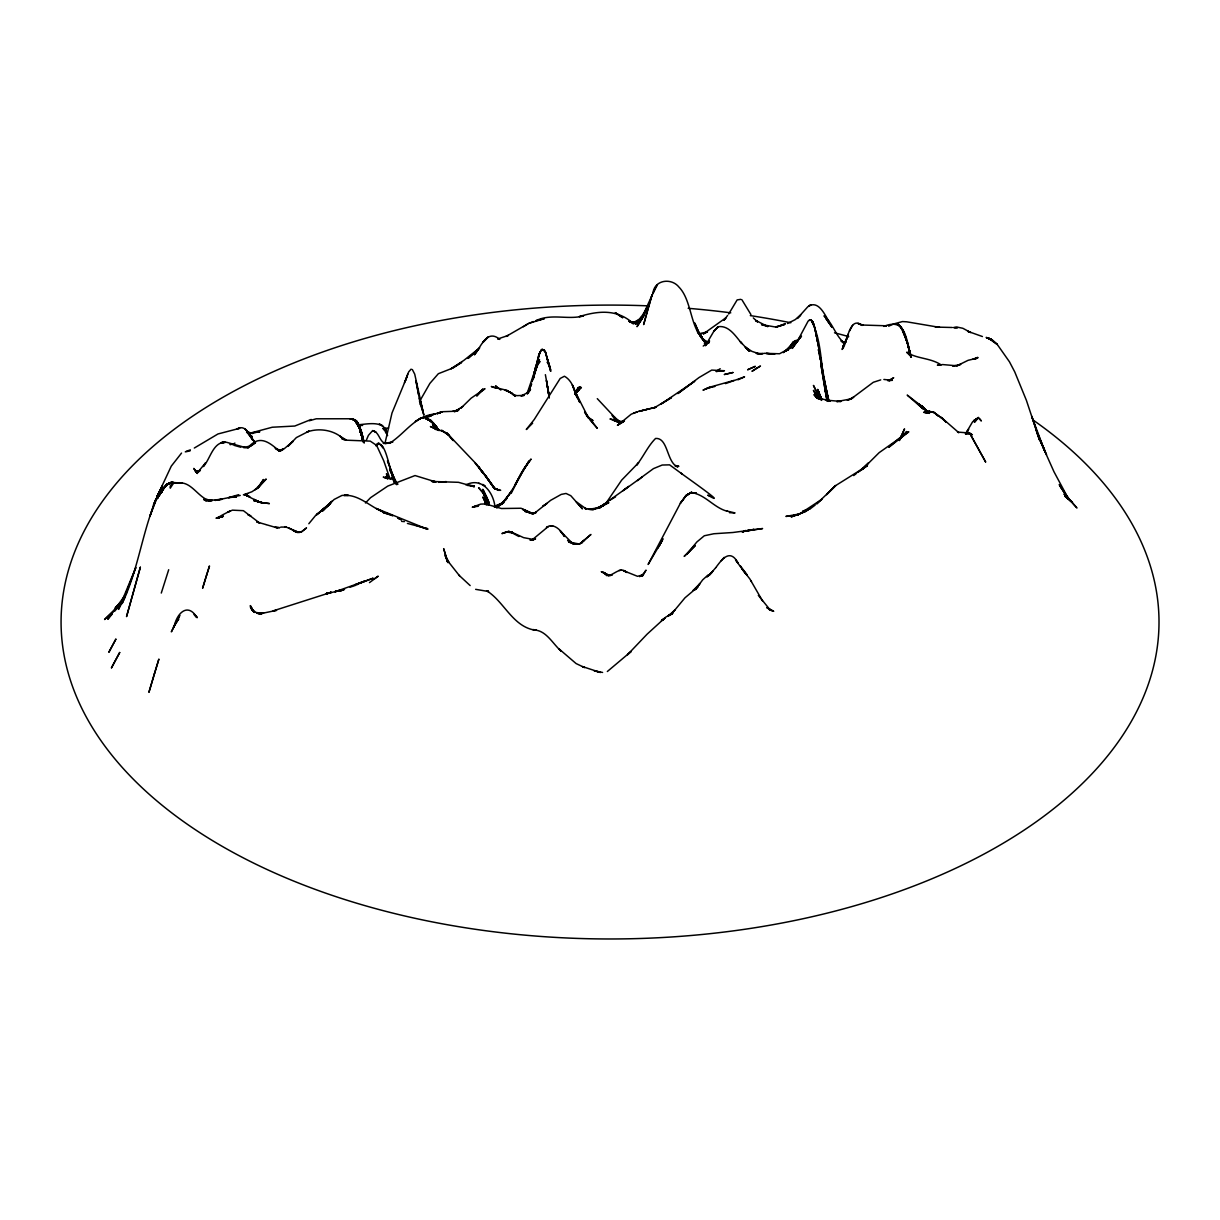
<?xml version="1.0" encoding="UTF-8"?>
<svg xmlns="http://www.w3.org/2000/svg" width="1220" height="1220" viewBox="0 0 1220 1220"><rect width="100%" height="100%" fill="white"/><g stroke="black" fill="none" stroke-linecap="round" stroke-linejoin="round"><path stroke-width="1.5" d="M384.94 443.485L392.001 413L406.763 377.3M533.353 377.712L535.305 368.531L533.414 377.498M535.305 368.531L533.186 378.413L540.063 351.955M533.445 377.986L536.358 365.664L539.011 360.434L534.772 370.941L537.425 362.096L536.891 363.834L539.545 359.61M534.07 374.189L535.824 366.213L533.353 378.383L536.358 365.664L539.011 360.434M533.521 377.88L538.477 361.394L535.824 367.555M527.36 392.718L536.358 366.229L539.011 362.31L536.891 364.887L534.238 373.503L537.425 363.621L540.063 361.562L537.944 362.462L534.146 373.991L539.011 354.242L541.131 350.11L544.303 349.942L545.37 351.94L550.662 369.935L547.49 359.671L549.61 366.32L547.216 362.188L549.336 364.688M534.146 373.991L539.011 354.242L542.183 349.027L545.37 351.94L550.662 371.231L545.37 351.94L543.251 349.759M534.238 373.503L538.477 362.904L535.824 367.647L532.057 381.707L535.824 367.754L538.477 362.904M161.284 593.057L168.696 569.725M405.375 380.93L408.624 371.963L411.14 369.096M407.693 374.296L404.445 382.866M848.403 333.944L842.044 349.438C847.366 344.757 848.8 314.623 862.174 325.42L857.934 323.452L863.226 325.191M535.305 369.507L537.944 362.462M790.636 348.417L793.305 341.463L787.586 350.079M181.536 453.077L171.273 466.147L158.57 493.337L162.474 485.85C142.908 522.709 140.239 566.019 122.076 603.625L135.847 567.544L118.492 609.375L125.294 596.549M527.36 394.075L531.6 383.873L527.62 393.404M366.305 440.298L368.425 435.342L372.664 430.614C379.45 432.078 379.069 441.335 385.367 443.607L392.794 442.097L383.248 443.378L389.607 443.241C405.345 433.42 414.815 415.669 435.174 413.992L420.076 418.506L415.303 421.525L420.87 418.155L431.194 416.005L420.076 418.506L442.189 411.811L437.553 413.58M655.567 287.6L657.412 284.626L652.913 293.471C654.24 279.654 671.366 277.626 678.869 286.99C693.219 301.447 689.651 333.883 708.179 342.301M647.439 307.806L641.781 319.228L637.541 324.062L643.901 315.614L637.023 326.685L642.848 317.2L647.088 307.333L639.661 322.476L655.689 287.386M900.314 438.193L904.554 428.876L900.101 438.895M575.306 393.648L578.219 387.472L574.818 394.289L581.391 387.396L576.358 391.696L580.339 387.197L575.962 392.23L580.064 387.182L575.703 392.642L579.805 387.182L575.428 393.084L578.737 387.319L575.352 393.343M846.284 339.816L848.403 335.347L843.096 346.251L845.216 341.951L842.578 342.485L846.284 341.676L844.164 342.744M162.138 488.884L156.907 496.677L160.354 489.769M511.195 493.368L521.199 473.772M899.262 440.572L902.434 434.335L899.262 440.405L902.434 435.22L900.314 438.575L906.673 431.575L900.314 438.575M647.088 308.538L639.661 319.167L635.422 323.117L632.6 323.544M157.044 498.751C167.231 483.562 158.264 492.407 153.461 505.08L158.691 493.475L161.604 491.507L158.097 495.167L162.001 490.654L157.166 498.507L163.297 488.366L169.549 482.922L165.752 485.392L170.388 482.678L168.512 483.379M966.011 433.008L972.37 422.181L978.455 417.377L974.749 422.089M162.641 490.043L157.304 498.248L165.981 485.377L157.7 497.516L161.086 491.568L157.7 495.762L161.086 491.629L157.563 497.76M156.907 496.677L158.691 493.475L150.014 515.968L155.245 500.398L163.007 488.747L161.284 491.34M157.441 498.004L160.948 491.706L157.502 496.082L161.345 491.553L157.365 496.296L160.948 491.675M849.455 331.001L852.643 325.328M257.969 488.076L263.52 479.49L258.488 486.902L266.173 479.048L257.267 488.701M528.413 392.886L530.532 389.515L526.293 393.343L521.001 395.982L524.173 395.387L516.761 395.646L512.522 394.167L515.343 396.286M157.837 497.272L162.138 490.516L160.613 491.98M660.645 543.19L648.14 564.463L680.455 503.113L686.555 495.122M661.865 541.07L658.205 547.292L662.018 540.872M642.635 575.886L646.02 570.136L641.781 576.221L643.382 574.284L639.661 576.526L643.382 574.284M663.177 538.874L657.687 548.054L660.538 543.296M524.173 468.541L514.642 485.621L521.519 472.567L531.066 459.04L524.173 468.541L526.293 465.552M522.053 472.109L528.946 460.977L509.868 493.947L500.871 504.531L504.043 502.457M728.675 314.058L737.139 299.906L740.86 299.342M575.459 393.328L579.53 387.197L575.428 393.084M574.925 394.075L576.618 391.376M965.798 433.71L968.665 429.181L965.477 433.954M375.836 445.803C386.877 435.357 389.805 480.085 396.683 483.761M575.093 393.907L577.151 390.858L575.352 393.45M206.836 499.285L210.282 500.947C197.991 497.791 191.555 481.122 178.364 483.029L181.932 482.861L173.865 482.662L170.281 488.168C168.878 481.549 180.941 482.967 172.676 482.617L176.244 483.181M160.979 491.889L158.325 494.832L161.772 491.462L158.203 495.015L161.94 490.714L157.899 495.457L161.543 491.507M420.076 400.541L429.882 383.4L438.346 373.716L453.184 367.891L461.663 362.37L451.064 368.745L463.783 360.434L479.673 347.898L468.022 358.436L478.621 349.072L474.382 354.852C480.893 347.242 486.719 328.485 499.803 339.373L497.684 338.992L508.282 335.424L506.163 336.415L528.672 323.422L544.303 318.679L535.824 320.738C551.303 313.128 567.681 320.174 583.511 315.919L579.271 316.605C598.883 310.551 617.427 309.117 633.317 323.544L637.541 322.507L641.781 319.228L635.422 324.261L639.661 321.363L633.317 323.544L629.078 321.226L635.422 323.117L637.541 322.507L631.197 322.431L629.078 321.333L635.422 323.117L641.781 316.788L639.661 319.167L632.6 322.98M727.608 315.416L723.902 320.296L726.022 317.703L703.238 333.99L707.478 331.916L698.999 333.7L701.119 334.463L698.48 332.984M126.499 593.194L107.772 619.272L112.362 613.889M175.588 623.161L178.76 618.906L173.469 627.187L179.813 615.383L171.349 631.853L176.641 621.132L174.521 625.067C177.906 611.51 188.673 603.275 196.771 617.427L194.117 614.453L197.304 617.671L194.651 614.987L195.719 615.703M308.828 523.731L315.705 515.358L329.415 504.333L316.498 514.779L320.738 511.485M974.49 422.013L978.196 417.926L975.543 420.382M606.386 502.64L621.651 480.131L638.609 462.7L636.489 465.262C643.413 456.737 647.759 446.245 655.567 438.453C668.27 437.477 666.577 462.761 677.817 466.986L675.697 465.461M259.021 486.749L262.468 482.205L255.056 489.738L256.108 488.961L251.869 491.782L243.39 494.832M787.998 350.308L795.425 340.654L785.894 351.345L796.477 340.212L783.24 352.626L787.998 349.255L779.534 353.754L766.282 353.388L774.761 354.196L764.696 353.297L758.337 354.257L762.576 353.556L756.217 353.373L760.457 354.227L751.977 351.39L745.618 347.349L749.858 351.116L745.1 346.754L749.324 351.192L740.326 341.707L741.912 343.582C735.614 336.415 729.041 325.008 718.077 326.731L713.837 331.291L705.358 345.733L709.598 341.036L703.238 346.068M118.371 606.188L120.627 603.351M419.405 401.151L419.817 400.648M496.799 507.84L502.991 502.609L511.988 490.379L505.111 500.139L507.23 497.958L496.86 507.672M745.1 573.156L735.553 559.919L737.947 562.817C729.804 547.795 721.447 560.071 715.82 567.559M671.244 614.361L684.969 597.83L697.947 586.851L693.173 590.419L700.067 583.374L695.293 589.733L702.705 579.82L708.012 575.032M671.32 614.285L674.904 609.939L668.545 615.78L673.303 612.364L667.752 615.978L672.51 613.66L665.891 617.03L647.088 634.187L627.476 654.774L631.197 651.419L607.346 671.503M476.974 396.073L482.861 388.982L476.501 395.554L484.965 388.677L471.195 398.132L461.129 407.968L462.716 406.489L454.511 411.735L459.284 409.341L453.718 411.399L458.476 410.179L452.925 411.186L456.097 411.171M901.092 437.95L904.554 433.771L889.014 447.099M715.698 567.727L709.064 575.474M159.652 493.124L161.604 491.507L158.203 495.015L161.68 491.477L159.927 492.819M164.563 486.704L167.171 484.325L164.258 487.07M114.665 611.205L118.096 607.163M709.201 575.321L712.77 571.25L706.944 576.908L711.717 572.637L707.737 575.947M721.249 560.682L724.161 557.403L723.643 557.982M575.352 393.953L579.012 389.973L574.772 393.236M322.858 510.677L334.112 499.468L342.058 495.396L348.295 495.396L344.055 495.396C358.863 494.268 370.377 506.986 383.248 511.958L376.37 508.496L427.762 529.327L415.044 524.996M332.267 500.901L322.721 510.677L331.2 502.015L322.461 510.677L330.94 502.32L316.636 514.718M365.451 502.975L370.544 497.699L387.762 486.094L415.044 475.556L435.174 481.732L431.468 481.259L436.226 481.778L432.002 481.458L458.476 482.312L474.382 486.749L470.142 485.484L474.382 485.85L467.595 485.484M160.415 492.255L162.199 490.455L158.371 494.786M124.318 598.7L115.183 607.804L122.076 601.368M158.295 494.878L161.742 491.477L158.859 494.115L161.208 492.316M642.848 574.803L637.541 576.313L623.237 570.609L626.958 572.5C620.431 565.943 614.224 574.955 607.88 575.733L612.12 575.093L610 575.55L601.262 571.692L607.88 575.23L603.381 572.195L606.691 575.642M117.12 607.408L104.584 619.531L117.638 606.919M801.25 336.476L794.891 343.567L800.716 336.445L792.237 348.386L800.183 337.498L797.011 341.875L808.143 321.073L810.065 319.945M500.871 504.531L506.376 499.285M159.454 493.368L161.284 491.706M975.283 359.26L977.662 357.368L972.904 359.244L975.817 358.497M695.156 545.645L684.176 556.411L695.034 545.553L686.814 554.109L696.879 541.954L704.306 535.763L713.837 533.75L732.915 532.5L762.576 528.55L752.176 530.12M800.183 337.315L801.51 336.156M642.574 476.593L653.447 468.632L662.186 465.033L669.597 464.85L682.056 473.97L680.989 473.192C685.609 476.654 730.277 507.993 708.179 495.381M889.197 380.808L893.696 377.758L888.663 380.411L892.369 380.32L883.89 379.466M328.119 505.324L321.073 511.211L329.476 504.226M580.339 543.617L590.922 534.467L580.339 543.479L584.578 540.094L581.391 542.641L582.458 541.985C583.16 545.096 564.265 543.586 578.737 543.861L568.672 542.092L575.566 544.105L579.271 543.739L574.498 543.861L567.62 540.368L572.912 543.846L560.193 530.868L564.433 536.48C561.413 530.593 553.438 522.16 546.423 527.497L548.283 526.521L532.255 539.789L534.726 539.026L531.859 539.896L535.565 538.874L531.066 540.048L534.772 539.24L529.999 540.094L533.72 539.514L523.639 537.654L511.653 532.164L506.696 531.752L501.923 533.613L509.335 531.341L503.509 532.957M968.131 432.093L966.011 433.786L969.717 432.764L966.148 433.085L972.37 434.778L968.665 432.856L966.011 433.786M161.086 492.377L158.768 494.237L162.168 491.431L158.722 494.283L162.199 491.431L158.402 494.74L162.001 491.446L158.493 494.603L161.879 491.462L160.125 492.59M623.771 490.211L642.315 476.822L637.541 480.634M859.353 471.118L868.533 462.944L862.174 469.547L879.132 452.666L908.793 431.804L889.014 447.115M165.447 485.697L167.475 484.096L165.752 485.392M628.544 486.399L622.185 491.248L626.958 487.863M853.695 475.571L856.516 473.36M608.841 502.716L593.042 509.624L600.469 507.383L607.346 502.03M857.782 472.445L867.466 465.643L835.685 485.575L816.607 503.951L821.914 499.254L799.664 513.925L791.185 516.914L806.42 511.073M809.546 509.335L815.204 505.019M661.911 620.431L664.305 618.647L661.392 620.797M850.736 399.169L873.306 382.287L880.718 379.893M369.477 582.611L378.215 576.175L374.25 578.875M599.798 507.245L604.312 503.967M621.651 491.614L605.227 503.296M599.676 507.307L604.571 503.768M599.401 507.444L608.414 502.671L597.815 508.191L603.991 505.034M850.874 399.108L853.695 397.11L847.336 400.312L851.575 398.803L836.752 401.593L840.976 401.456L826.154 400.129L830.393 401.151L819.398 398.208L813.969 394.639L818.727 398.833M532.652 423.172L526.293 429.516L534.238 419.512L560.193 378.459L564.433 376.233C573.766 381.418 575.062 393.892 579.805 402.447L575.825 392.947L588.803 418.582M309.346 420.747L316.239 418.796L350.277 418.765L355.371 420.046L359.946 427.091L363.911 441.96M599.721 507.886L603.854 505.095L597.282 508.42L604.708 504.805L602.588 506.025M717.375 370.529L720.196 368.714M523.38 326.716L527.879 323.864M624.487 420.915L617.411 425.277L623.771 421.068M232.273 444.69L234.911 443.104M610 500.154L615.566 496.845M194.315 448.03L217.968 433.969L239.684 428.296L237.031 428.906C245.235 424.194 249.612 434.289 252.662 440.054L246.837 431.545L254.523 441.777L247.37 432.048L252.128 436.684L246.837 432.429M169.549 482.922L167.536 483.913L171.075 482.541L167.231 484.111L172.401 482.479L166.942 484.34L172.401 482.479L170.449 482.769M502.991 502.609L493.978 506.636L501.496 503.692M356.774 584.837L357.826 584.273M498.477 490.12L499.544 489.571M359.153 583.572L373.183 578.188L335.317 591.685L340.273 590.205M742.324 532.21L745.618 530.502L742.599 532.057M888.663 326.182L893.437 324.062M787.479 323.513L795.15 319.655L800.716 315.05L797.27 318.481L807.747 306.845L810.781 304.878L808.662 306.144C818.712 300.12 825.055 315.096 829.326 322.293L824.034 315.797C832.467 322.949 835.227 334.57 843.096 342.027L840.976 340.914L844.423 342.408L842.303 342.301L844.697 342.393M737.993 379.801L744.566 376.843L725.488 383.614M966.194 433.969L968.665 432.856L971.303 434.213L966.148 433.085M709.598 387.243L703.238 390.049L709.598 387.243L733.967 380.411M705.892 344.055L708.713 342.82M221.796 516.731L216.504 518.103L222.192 516.685L217.038 517.936L221.049 516.96C210.481 520.376 238.83 506.773 227.759 512.202L232.395 510.158L243.39 510.677L259.555 522.983L256.764 521.946L265.914 524.554M246.577 494.207L247.629 493.764L244.244 494.74M746.564 531.188L749.858 529.816L746.335 531.112M806.435 511.119L799.664 513.925L785.894 516.411L792.664 515.831M217.892 517.631L221.369 516.868M344.055 589.489L339.816 591.197L344.574 589.367M350.048 587.216L355.706 585.295M528.946 323.315L533.445 321.546M359.946 582.992L364.185 581.345L356.774 584.182L363.834 581.559M185.287 451.858L190.015 450.927M498.751 505.187L501.923 504.012M186.111 451.4L190.35 449.86M442.463 411.704L457.683 411.155M311.207 419.451L294.783 426.039L272.273 427.229L250.817 432.978L259.814 431.804L251.869 433.024L246.791 432.139L249.749 433.512L247.096 432.414M169.031 483.166L174.658 482.784M708.545 342.759L705.358 343.887L708.179 342.972M168.863 483.227L170.617 482.617M238.632 494.71L228.567 497.668L235.628 496.677M327.829 593.469L341.402 590.083L334.783 591.669L340.151 590.205M655.567 407.312L654.5 407.678L671.457 397.598L660.859 404.155L694.759 381.174L677.817 393.572L698.999 377.56L711.717 370.087L724.436 370.743L715.957 371.444L720.196 370.849L716.796 371.398M784.826 324.154L775.813 327.204L784.292 324.627L775.295 326.975L761.524 324.611L767.868 326.594L755.683 320.402L757.01 321.455M974.49 358.893L977.937 357.719L975.543 358.527M327.631 593.469L331.2 592.31L273.127 610.884L276.574 610.336L260.043 613.797L263.52 612.974L259.89 613.721L263.322 613.019L259.845 613.721L263.23 613.035L257.572 612.852L261.004 613.721L257.161 612.699L260.607 613.828L256.764 612.532L260.211 613.934C256.84 615.322 245.723 602.268 254.248 612.181L250.42 607.362M893.955 323.879L902.434 321.577L906.673 321.805L938.47 327.189L935.282 327.067L952.24 327.494M354.654 584.776L363.651 581.665M633.576 413.092L637.816 411.689L631.197 414.205L618.479 424.636L622.718 421.403L620.599 421.861M280.737 527.086L286.303 527.055M532.393 539.743L534.863 538.95L532.255 539.789M781.12 325.115L785.36 323.757M809.622 508.877L802.836 511.028L808.296 510.234M169.275 483.074L171.181 482.525M177.571 483.272L179.553 482.754L177.83 483.181M747.509 531.249L754.097 529.297L743.499 531.432L748.699 530.654M216.504 518.103L223.397 516.289M221.827 516.731L216.702 518.042L221.918 516.716L216.84 518.012L220.576 517.082M712.068 387.197L714.889 386.465M706.426 388.646L710.665 387.548M169.702 482.937L171.471 482.495L166.042 485.103L171.547 482.495M639.005 411.353L656.086 407.19L647.622 409.203M222.055 516.7L216.84 518.012L222.086 516.685M465.903 484.889C482.159 476.715 493.49 492.544 495.046 507.154M647.347 409.279L638.746 411.414L647.088 409.356M220.652 517.051L217.236 517.875L220.972 516.975M498.355 490.318L500.673 490.287M260.012 613.782L263.428 612.989M221.11 516.944L217.633 517.722L221.247 516.899M975.283 358.634L968.131 360.296L956.48 366.031L960.719 364.353L952.759 366.091L955.412 365.68L942.694 364.566L937.402 365.222L941.108 364.887C930.616 357.765 916.83 358.954 906.673 352.229L911.447 357.079L908.26 352.046L909.754 354.974M675.3 466.314L678.869 466.253L676.749 466.055M170.022 482.861L171.959 482.479M883.89 326.335C905.759 317.627 905.667 337.742 911.248 356.926M883.722 326.38L886.543 325.801L862.174 325.023M237.031 496.067L240.218 495.442M179.95 482.662L178.105 483.105L181.673 482.83M600.469 507.383L588.803 509.335L592.524 509.808M235.185 496.342L215.055 500.398L221.933 499.285L205.509 500.734L212.402 500.49L204.197 499.758L211.075 500.749L203.923 499.544L210.816 500.825L203.664 499.346M297.161 532.545L301.401 531.905L306.433 528.001L301.401 531.905L296.765 532.271L292.922 530.166L299.327 532.561L292.663 529.846L296.109 532.088L288.56 527.879M235.765 496.662L230.671 497.363L235.978 497.013M170.952 482.708L175.985 483.105L172.142 482.617L173.865 482.632M707.829 342.728L704.306 343.14L708.545 342.927L703.238 340.243L698.999 333.563L694.759 323.056L701.119 337.437L705.358 342.774L708.545 342.927L704.306 341.112L697.413 331.81M798.078 514.992L793.305 515.526L798.383 514.962M887.611 380.594L891.317 380.289L888.663 380.411M965.477 433.161L968.665 433.07L965.874 433.115M446.291 481.61L438.62 482.327L445.773 481.671M621.651 570.182L619.013 570.426M622.002 421.601L618.479 421.922L623.557 421.678M171.379 482.662L175.192 482.906L172.935 482.632M477.554 506.407L474.382 506.59L478.621 505.629L472.262 507.2L480.741 504.104L486.033 503.906L482.861 497.013L486.383 504.394M360.205 424.591C370.041 423.675 385.352 420.625 387.091 434.228M384.315 428.312L388.555 428.083M541.131 350.11L544.303 349.942M602.588 672.449L594.109 670.771L600.469 672.479L582.458 666.577L584.578 667.569L576.099 663.558L559.141 649.009L561.261 651.205C552.782 644.007 546.377 630.328 533.979 629.977L536.098 629.977L532.911 629.596L535.031 630.16C512.705 626.683 504.241 601.719 486.963 590.953L488.549 591.532L475.647 589.336M935.816 327.25L939.522 327.173M236.192 496.738L232.791 496.784L235.978 496.845M623.42 421.541L616.359 421.601L623.145 421.891L614.239 420.961L622.718 422.196L610 418.963L621.3 422.638L614.239 418.734L621.3 422.471M276.238 527.65L279.685 527.68L275.308 526.948M359.153 425.322L356.24 420.671L359.153 425.322L362.599 425.46M953.293 327.524L957.532 327.722L954.36 327.6L956.998 327.067L962.839 328.287L970.784 332.541L967.597 331.26L982.435 336.537M708.545 342.927L705.358 342.774L698.999 333.594L704.306 341.112L707.829 342.134M729.377 512.659L735.035 512.949L726.556 510.921L727.608 511.332C714.035 508.084 704.931 494.054 691.054 492.56L686.28 495.289L680.455 503.113L686.28 495.289L691.191 492.529L696.223 493.307L691.054 492.56L685.228 496.464L691.054 492.56L695.949 493.216L691.191 492.529L686.418 495.198L691.328 492.529L696.361 493.383M174.521 482.754L172.538 482.617L176.107 483.15L174.384 482.693M510.936 532.011L506.696 531.752L511.058 532.027M266.173 524.661L277.428 527.955M401.624 521.367L404.445 521.596M550.403 525.82L552.782 526.034L550.937 525.866M709.247 342.088L705.358 341.63L708.896 342.027M484.965 503.799L501.389 508.511L521.001 508.252L533.72 513.91L524.707 511.287L532.652 513.62L523.38 509.899L531.6 513.437L536.358 512.385L531.6 513.437L522.846 509.426L531.066 513.437L535.824 512.537L534.772 513.025L550.662 500.322L561.261 494.39L566.034 493.459L570.792 495.701L582.458 508.847L576.099 501.679L586.683 509.243L584.578 508.298L591.227 509.426M246.577 447.816L243.39 447.481L250.817 445.956L255.575 442.601L247.629 448.121C258.96 434.274 268.827 441.732 279.426 451.202L275.186 448.167L280.478 450.988L276.238 448.975L281.53 450.531L277.306 449.692L282.598 449.89L278.358 450.332L283.65 449.143L279.426 450.897L284.717 448.32L293.196 441.213L287.889 446.383L296.368 437.583L309.087 431.102L306.967 432.032C318.984 427.503 335.073 430.065 344.055 439.703L339.816 436.15L346.175 439.962L341.935 438.834L347.227 440.222L370.27 441.121L376.629 445.407L383.781 460.901L390.141 479.231M383.08 428.312L385.901 428.662M511.79 532.194L508.023 531.661L512.125 532.301M284.855 526.628L291.87 529.297M230.671 444.69L229.879 444.537M508.42 531.707L512.263 532.347M383.248 428.449L386.435 429.074L383.614 428.51M423.523 527.879L427.762 528.733L407.419 523.426M246.577 432.185L252.936 433.451L247.843 432.185M233.859 445.269L240.843 447.252M478.621 483.288L479.673 483.516M257.969 501.481L253.729 500.49L258.091 501.527M929.457 412.97L923.631 412.299L928.923 412.665L918.324 404.079L922.045 406.199L928.618 413.016M350.216 418.765L355.371 420.046L350.414 418.765L355.05 419.924L359.808 428.906M245.083 447.45L226.447 442.265L221.277 442.707L224.983 442.25C212.844 442.28 210.16 459.361 203.328 466.558L205.448 462.99L198.235 471.698L200.354 470.188L197.64 471.683L199.76 470.95L197.045 471.591L199.15 471.606L195.246 470.539L197.365 472.887M253.851 500.52L259.281 502.03L254.248 499.468L258.488 501.71L254.248 500.612L258.762 501.725M495.442 489.144L499.742 490.181L494.374 488.366L484.843 474.748L494.512 488.427L495.442 489.144L484.965 474.976L494.512 488.427L499.209 490.196L494.374 488.366L484.706 474.549M259.021 501.801L256.459 501.145M256.551 501.176L259.555 501.954M256.734 501.207L259.814 502.015M249.215 496.57L244.854 494.679L258.488 501.71L256.901 501.222L261.934 502.579L255.575 500.901M255.849 500.962L261.141 502.365M389.607 514.367L383.248 512.598L392.794 515.725L387.487 513.483M968.131 432.902L957.532 432.078L958.859 432.719L941.642 417.758M425.368 418.414L430.141 419.771M769.469 609.863L773.709 611.312L766.816 607.606L772.641 610.869M250.42 515.648L248.026 514.87L250.817 515.923M810.858 319.869C823.607 342.622 819.779 372.359 827.739 397.247L819.26 351.695L821.914 367.281M496.098 388.296L491.325 386.511L507.23 390.446L515.343 396.088M707.829 495.228L710.665 496.342M512.522 532.972L506.163 531.874L510.402 531.95L518.881 536.51M494.374 488.366L499.071 490.211L494.237 488.305L478.377 466.467M618.479 421.556L614.239 417.27L618.326 421.083L621.864 422.638M437.294 429.76L432.52 424.636L437.827 429.867L430.401 426.542L446.825 433.024L477.157 464.881M928.222 412.726L925.751 411.597L929.457 413.29M991.174 339.389L986.675 337.589L992.5 340.182L997.274 344.467L1009.459 361.806L1014.75 371.917L1026.401 400.358L1039.608 440.084L1031.708 416.233L1044.411 450.256L1035.948 429.577L1045.479 452.452L1037 432.887L1046.531 454.694M991.433 339.541L986.141 337.452L992.5 340.182L988.002 338.001L997.274 344.467L992.76 340.487M437.827 429.867L433.054 427.518L436.028 429.623M387.67 478.697L383.248 477.096L388.021 478.697C379.237 473.68 398.101 480.405 396.5 483.745L393.587 481.412L396.591 483.669M928.755 413.122L924.684 412.238C929.625 410.195 934.962 412.253 938.47 415.898L935.282 413.611L942.694 418.49L936.35 414.739M606.02 573.934L604.174 572.942L607.346 574.864L605.76 573.796M587.75 417.362L593.042 420.656L587.964 417.118M920.444 405.238L907.207 395.097L919.316 405.65M397.034 483.959L394.38 482.312L396.851 483.959M618.479 421.19L621.3 422.959M757.406 321.729L756.08 320.738L757.544 321.805M767.868 608.2L769.988 609.741L758.337 595.36M922.564 406.672L918.324 403.972L922.564 406.672L928.191 412.817M922.945 408.715L918.858 404.308L921.13 407.175M621.438 422.989L614.239 417.591L620.141 422.837M1069.315 499.91L1072.502 502.304L1065.075 496.265L1068.659 499.3M756.751 321.256L753.304 317.901M1066.661 497.836L1068.781 499.498L1065.212 496.342M500.871 390.064L495.564 385.84L498.034 388.341M619.989 422.471L612.654 415.974L618.479 421.296L597.282 398.65M616.893 419.924L612.12 415.425L620.751 423.126M470.142 585.569L458.75 575.016M616.359 419.436L620.217 422.73L613.172 416.523L620.766 423.111L613.706 417.057L618.479 421.296M379.023 443.15L383.248 447.984L381.143 445.117M1065.35 496.494L1067.729 498.675M586.423 415.761L588.803 417.957M814.487 395.097L818.071 398.467M247.279 431.971L249.215 433.817L246.837 431.545M816.088 396.363L818.208 398.635L815.021 395.539L817.415 397.918M474.839 462.654L483.059 473.177M1070.901 501.618L1064.023 494.008C1091.61 522.861 1067.927 500.642 1059.25 484.538L1068.781 499.224L1059.784 485.774M741.912 299.769L750.925 314.531M817.674 398.116L815.555 395.966L817.812 398.284M614.239 416.889L620.294 423.081M928.466 412.878L921.512 405.833L929.228 413.397L918.858 404.308L922.305 408.41M817.934 398.391L815.814 396.164L818.071 398.543M459.543 575.855L448.411 561.749L448.945 562.557C440.679 547.734 449.722 563.991 447.099 559.462L447.618 560.407L445.895 557.037L447.359 561.047M385.901 476.623L386.969 477.782M923.098 407.205L927.947 412.528M434.64 424.743C433.74 421.327 418.338 415.456 430.675 420.244L425.902 418.582L430.934 420.488L426.161 418.673L431.194 420.732L426.436 418.765L431.468 420.976L426.695 418.872L431.865 421.373L427.488 419.192L432.658 422.181L428.281 419.573L433.451 423.05L429.074 420L434.244 423.95L429.882 420.473L435.037 424.911L430.675 421.022L439.154 430.553L434.64 424.743L438.666 430.035L436.76 427.412L437.294 428.144M383.248 428.967L384.315 430.172M197.076 472.521L194.651 469.791L196.771 472.491M397.918 484.142L391.727 477.142L397.034 484.309L389.607 469.364L394.151 479.262M590.022 419.97L597.282 428.296L584.578 412.04L587.964 417.27M697.947 332.435L702.186 337.376L698.602 333.212M746.945 574.712L741.912 568.749L749.858 578.951L762.576 600.987M396.576 484.553L387.487 460.809L394.914 480.909L397.034 483.501M438.193 429.455L435.174 425.368L438.941 430.492M250.939 608.048L254.523 612.471M746.686 574.422L740.326 565.79M900.055 326.167L899.521 325.526L902.175 328.866M196.572 472.247L194.254 469.136L197.442 473.467M412.329 369.523L414.708 374.113L423.843 415.12L420.473 401.471L423.188 412.695L420.336 404.201M435.174 425.368L438.544 429.867M438.407 429.714L435.708 426.024L438.727 430.218M197.396 473.406L193.858 468.388M436.226 426.71L438.239 429.577M247.096 430.995L250.008 435.128L247.629 431.636M436.76 427.412L438.773 430.34M1068.263 498.446L1053.958 471.713L1038.068 436.165M478.118 466.025L482.922 473.162M901.107 327.753L900.314 326.533L905.347 336.491L911.096 356.591M252.936 610.427L250.283 605.623L252.433 610.122M818.208 398.04L813.435 390.385L817.674 398.086M750.925 580.629L751.444 581.467M394.914 480.909L396.317 483.181M920.978 405.65L922.976 408.883M811.376 320.174L812.977 322.781M354.456 419.848L357.414 424.728L354.517 419.848M813.237 323.239L811.651 320.448L813.298 323.376M397.43 484.477L390.674 470.981L396.607 484.523M354.852 419.878L359.748 428.769L354.974 419.909M812.108 321.15L813.831 324.611L811.971 320.921M360.891 433.237L359.29 427.854L359.687 428.632M820.221 399.047L813.435 385.413L820.496 399.504M252.799 610.945L250.817 606.706L252.952 611.312M252.403 610.091L250.542 606.172L252.692 610.732L251.335 607.728M384.575 429.943L385.962 433.039M362.599 436.287L360.556 431.712L362.904 440.466M387.228 434.442L384.849 428.784L387.594 435.601M447.466 561.581L445.239 555.13L447.892 562.572L443.653 548.649L447.359 561.154M486.383 504.79L484.965 501.359L486.124 504.729M360.8 432.764L363.194 439.124L360.205 431.087M388.021 477.767L386.435 473.726L387.731 477.081M360.708 432.505L363.651 441.503L360.373 431.682M903.227 331.001L906.14 338.702M818.208 349.743L818.727 351.207M487.085 502.503L482.861 492.316L478.621 487.695L487.085 497.989L489.205 503.021L482.861 489.281L487.085 497.989L482.861 492.316L489.205 505.233L484.965 496.525L487.863 504.928M360.434 431.865L363.514 440.816L360.296 430.675M819.489 398.818L817.674 393.603L819.367 398.894M828.792 400.282L821.914 369.645L828.792 401.319M360.571 432.261L363.59 441.152L360.601 432.322L362.614 439.246M910.913 356.087L907.741 344.863L911.05 356.987L908.26 346.739M363.377 441.213L360.678 430.919L363.346 441.732L361.928 436.745M828.273 399.184L826.672 394.045L828.273 400.206M361.867 436.363L363.453 441.548L359.29 427.854M446.291 557.692L447.725 562.389M363.041 440.42L360.571 431.895L362.996 440.649M908.793 347.502L906.673 340.41L911.05 356.438M363.057 440.45L360.403 431.545L362.569 438.91M446.566 558.333L447.618 561.917M388.021 475.022L389.088 478.606M821.38 400.404L818.727 391.33L820.846 398.65M828.273 400.953L825.086 389.973L820.846 364.063L827.114 401.38M828.273 401.365L825.086 389.973L826.855 400.053M908.793 348.63L911.142 357.277M360.296 430.721L363.194 441.564M362.645 439.596L360.449 431.057L363.224 441.64L360.8 431.255L362.813 440.267L360.708 431.666L362.477 438.925M360.388 430.95L363.27 441.899M362.828 440.161L361.898 436.562L363.301 441.442L361.806 434.107L363.179 441.106M360.739 429.364L363.392 439.749L360.296 431.483L363.316 439.795L360.998 430.233L363.651 440.832M819.321 354.654L821.38 363.011L819.26 352.488L822.448 370.346L820.846 360.525L821.38 363.88M361.532 432.185L364.185 443.119M821.639 399.748L820.846 396.439L821.685 400.099M824.034 380.655L827.206 395.066M419.238 398.086L420.732 405.162L415.974 380.899L418.49 394.548M363.148 441.335L361.272 432.52L362.706 439.49M815.295 329.918L819.26 350.521L816.088 333.853M545.37 374.677L549.366 396.515M549.229 397.278L546.423 380.472L549.305 397.659M549.274 397.812L547.49 386.74L549.107 396.836M1032.822 419.863A548.97 316.941 0 0 1 842.532 909.144A548.97 316.941 0 0 1 70.226 679.692A548.97 316.941 0 0 1 649.192 305.9M688.156 308.309A548.97 316.941 0 0 1 730.765 312.838M750.315 315.614A548.97 316.941 0 0 1 790.819 322.766M834.51 332.801A548.97 316.941 0 0 1 848.723 336.613M140.346 567.239L126.575 616.496L140.346 567.239M648.14 308.34L643.641 324.581L652.12 294.615L648.14 308.34M154.498 673.364L148.916 692.335L158.89 659.074L154.498 673.364M206.577 575.032L202.596 588.254L209.489 565.958L206.577 575.032M536.891 364.887L534.772 371.49L537.425 363.621L539.545 361.867L536.891 364.887M115.854 639.204L108.961 652.075L115.854 639.204M119.697 652.502L111.477 667.813L119.697 652.502M157.243 496.509L160.75 491.751L157.243 496.509M162.397 489.525L160.689 492.316L164.486 486.948L162.474 489.51M161.009 491.645L157.563 495.976L161.086 491.629M715.957 329.003L713.837 331.291L718.077 326.731L715.957 329.003M483.913 341.356L482.861 342.485L488.153 337.025L483.913 341.356M331.2 502.015L322.598 510.661L331.077 502.167M835.685 485.575L826.672 494.558L835.685 485.575M330.681 502.64L322.202 510.707L330.681 502.64M161.909 491.446L158.432 494.695L161.802 491.401M330.208 503.235L321.531 510.936L330.147 503.326M162.047 491.446L158.57 494.512L162.077 491.446M329.949 503.586L321.409 510.997L329.873 503.677M329.812 503.768L321.272 511.073L329.751 503.86M664.702 618.174L662.323 620.217L664.702 618.174M328.256 505.156L321.135 511.165L328.195 505.233M664.564 618.326L662.048 620.355L664.427 618.479M377.697 443.729L376.629 444.568L378.49 443.134L377.697 443.729M161.253 492.285L158.966 493.978L161.33 492.255M544.303 505.202L542.717 506.376L546.957 503.403L544.303 505.202M161.406 492.224L159.088 493.81L161.421 492.209M974.749 420.107L973.423 421.007L976.336 419.253L973.956 420.503L974.749 420.107M756.751 368.15L751.977 371.307L760.457 366.015L756.751 368.15M977.128 418.521L976.076 419.085L977.128 418.521M755.165 366.412L747.738 369.706L755.165 366.412M170.419 482.662L168.68 483.303L170.434 482.662M442.326 411.75L437.431 413.534L442.189 411.811M441.93 411.963L437.156 413.473L441.93 411.963M810.659 319.823L809.058 320.326L810.781 319.838M331.001 592.386L327.494 593.454L330.94 592.401M534.589 539.087L532.118 539.835L534.558 539.103M330.803 592.462L327.296 593.454L330.742 592.478M216.443 518.119L223.26 516.304L216.306 518.149M171.334 482.51L169.611 482.967L171.364 482.51M330.406 592.615L326.899 593.469L330.346 592.645M732.915 372.512L724.436 374.494L732.915 372.512M928.923 411.491L924.684 412.39L928.923 412.665L925.751 412.086L929.991 411.414L925.217 412.207C928.222 410.103 942.968 414.647 928.923 411.491M330.086 592.767L326.441 593.5L330.086 592.767M263.261 613.035L259.784 613.691L263.23 613.035M329.812 592.889L326.365 593.515L329.812 592.889M263.093 613.08L259.616 613.63L263.062 613.08M262.925 613.126L259.448 613.568L262.895 613.126M224.983 442.25L221.14 442.707L224.846 442.265M172.904 482.51L171.151 482.678L172.965 482.51M262.757 613.172L258.96 613.385L262.696 613.187M173.194 482.541L171.471 482.647L173.27 482.556M968.39 432.978L965.615 433.146L968.39 432.978M262.33 613.294L258.823 613.324L262.269 613.324M262.193 613.34L258.686 613.279L262.132 613.355M261.995 613.401L258.488 613.202L261.934 613.431M269.346 503.555L260.089 502.411L269.346 503.555M261.797 613.462L258.289 613.141L261.736 613.492M511.195 532.057L507.489 531.661L511.332 532.088M511.531 532.133L507.749 531.661L511.531 532.133M261.598 613.523L258.091 613.065L261.537 613.553M511.729 532.179L507.947 531.661L511.729 532.179M511.988 532.255L508.221 531.691L511.988 532.255M355.111 419.939L350.277 418.765L355.111 419.939M355.249 419.985L350.536 418.78L355.371 420.046M989.847 338.763L987.727 337.909L992.241 340.014L989.847 338.733M488.29 591.456L486.566 590.755L488.153 591.425M249.612 496.708L245.388 494.954L249.612 496.708M510.402 392.382L505.111 390.095L512.522 393.557L510.402 392.382M374.784 431.56L372.664 430.614L375.836 432.032L374.784 431.56M401.273 519.735L398.086 518.241L401.273 519.735M380.335 424.575L379.283 424.072L382.729 425.841L380.335 424.575M707.478 343.018L703.238 340.243L696.879 328.881L701.119 337.437L707.478 343.018M443.653 431.651L441.533 430.218L448.945 435.357L453.184 440.588L446.825 433.024L448.945 435.357L443.653 431.651M617.411 314.089L615.292 312.64L622.718 317.764L617.411 314.089M899.384 325.359L897.279 323.803L901.641 327.951L898.194 324.322L900.314 326.182L899.384 325.359M943.228 419.161L940.849 417.377L946.14 422.181L943.228 419.161M484.965 486.094L482.861 484.508L484.965 486.094M621.132 423.065L618.479 420.717L621.026 423.02M979.523 418.841L978.73 418.079L981.368 420.961L979.523 418.841M247.37 431.483L244.976 428.876L249.49 434.274L246.043 429.837L248.422 432.749L247.37 431.483M483.852 473.528L478.972 467.626L483.715 473.436M196.71 472.399L194.529 469.578L196.633 472.353M483.516 473.314L478.713 467.077L483.455 473.284M828.273 321.851L825.62 318.039L831.979 327.28L828.273 321.851M358.558 424.286L356.164 420.595L358.619 424.392M357.292 422.181L359.687 426.451L357.292 422.181M985.607 461.922L970.784 435.143L985.607 461.922M813.435 323.651L811.773 320.616L813.435 323.651M812.383 321.668L813.969 324.977L812.383 321.668M903.501 332.755L902.709 330.849L907.741 343.796L903.501 332.755M362.858 437.522L360.784 432.52L362.858 437.522M904.554 334.509L902.434 329.354L905.347 336.491L904.554 334.509M573.979 388.997L572.378 385.078L577.151 397.827L573.979 388.997M362.996 438.148L360.236 431.224L362.996 438.148M363.057 438.468L360.296 431.407L363.255 439.459L360.281 431.361L363.057 438.468M820.846 399.184L817.674 389.363L820.846 399.245M363.514 441.869L361.898 436.577L363.514 441.884M817.415 340.471L814.365 326.213L817.674 341.722L817.415 340.471M363.499 441.365L362.858 437.705L363.484 441.304"/></g></svg>
